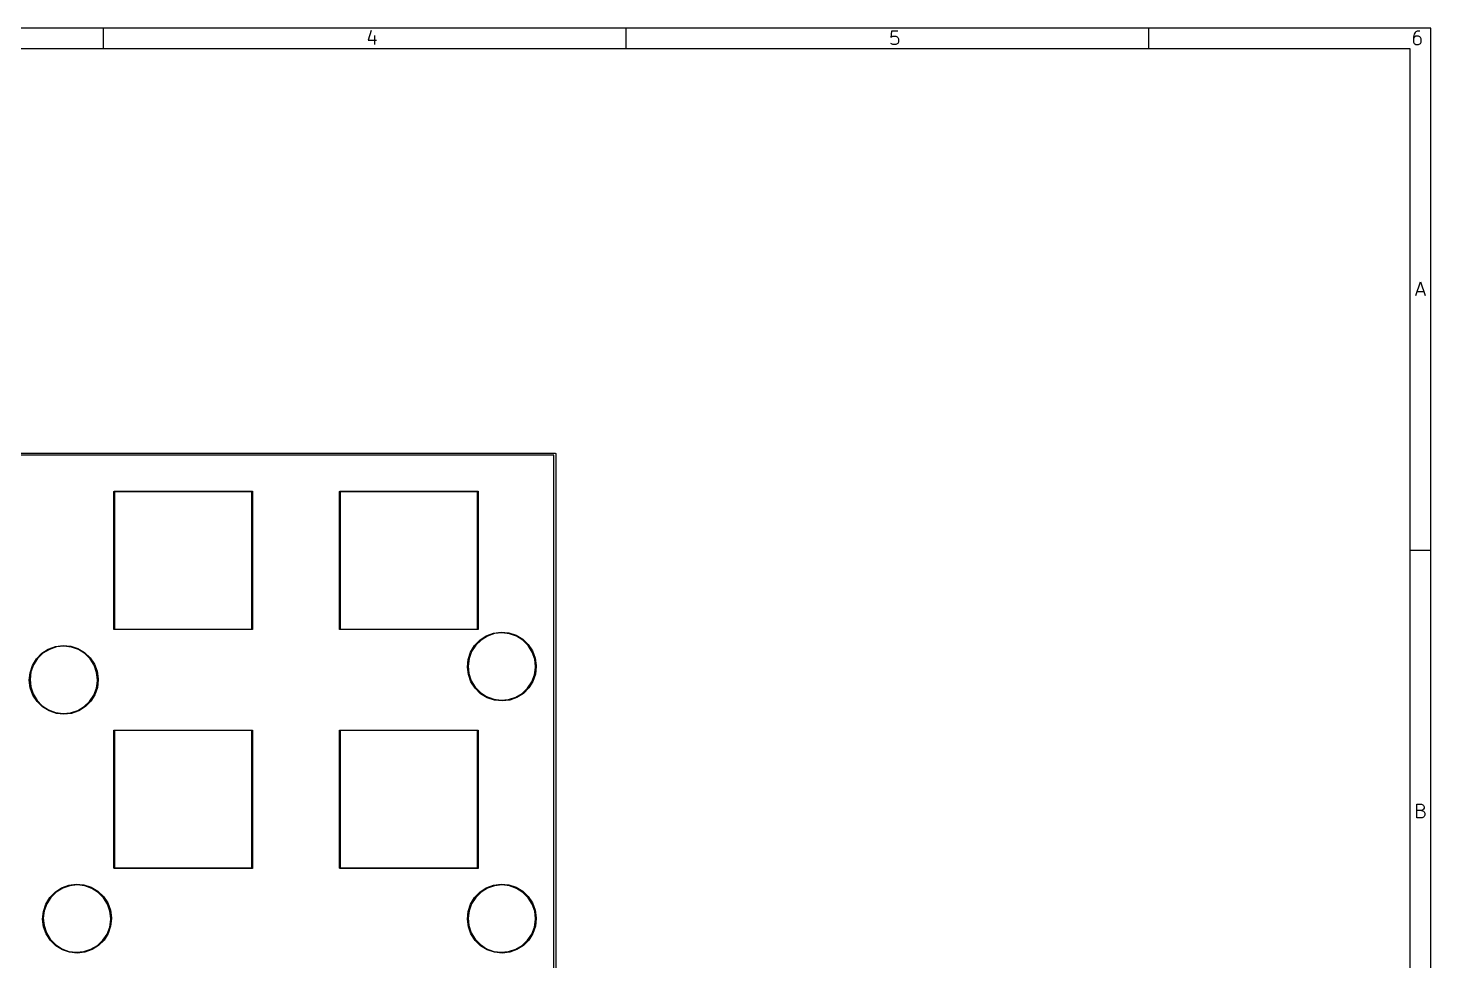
# Model space of a CAD drawing. Extents: x 10 to 287, y -200 to -10.
# Drawn here: x 152.8 to 287, y -99.3 to -10 of the extents above; entities that cross this region are included whole.
import ezdxf

# ---------------------------------------------------------------- set-up
doc = ezdxf.new("R2010")
doc.units = 0
doc.header["$MEASUREMENT"] = 0
doc.layers.add('BLACK', color=7, linetype='CONTINUOUS')

msp = doc.modelspace()

# ---------------------------------------------------------------- linework, layer by layer
at = {"layer": 'BLACK', "linetype": 'CONTINUOUS'}
for p, q in [((287.002, -10), (10, -10)), ((160, -12), (160, -10)), ((185.632, -10.2262), (185.323, -11.1548)), ((185.942, -10.7214), (185.942, -11.5881)), ((210, -12), (210, -10)), ((235.385, -10.2881), (235.323, -10.9071)), ((236.004, -10.2881), (235.385, -10.2881)), ((260, -12), (260, -10)), ((285.385, -10.5976), (285.323, -10.8452)), ((285.508, -10.4119), (285.385, -10.5976)), ((285.57, -10.35), (285.508, -10.4119)), ((285.694, -10.2881), (285.57, -10.35)), ((285.942, -10.2881), (285.694, -10.2881)), ((287.002, -200.007), (287.002, -10)), ((285.002, -12), (12, -12)), ((185.323, -11.1548), (186.127, -11.1548)), ((235.323, -10.9071), (235.385, -10.8452)), ((235.385, -11.5262), (235.323, -11.4643)), ((235.385, -10.8452), (235.508, -10.7833)), ((235.508, -11.5881), (235.385, -11.5262)), ((235.508, -10.7833), (235.818, -10.7833)), ((235.818, -11.5881), (235.508, -11.5881)), ((235.818, -10.7833), (235.942, -10.8452)), ((235.942, -11.5262), (235.818, -11.5881)), ((235.942, -10.8452), (236.004, -10.9071)), ((236.004, -11.4643), (235.942, -11.5262)), ((236.004, -10.9071), (236.065, -11.031)), ((236.065, -11.3405), (236.004, -11.4643)), ((236.065, -11.031), (236.065, -11.3405)), ((285.002, -198.007), (285.002, -12)), ((285.323, -10.8452), (285.323, -11.3405)), ((285.385, -10.9071), (285.323, -11.031)), ((285.323, -11.3405), (285.385, -11.4643)), ((285.446, -10.8452), (285.385, -10.9071)), ((285.385, -11.4643), (285.446, -11.5262)), ((285.57, -10.7833), (285.446, -10.8452)), ((285.446, -11.5262), (285.57, -11.5881)), ((285.818, -10.7833), (285.57, -10.7833)), ((285.57, -11.5881), (285.818, -11.5881)), ((285.942, -10.8452), (285.818, -10.7833)), ((285.818, -11.5881), (285.942, -11.5262)), ((286.004, -10.9071), (285.942, -10.8452)), ((285.942, -11.5262), (286.004, -11.4643)), ((286.065, -11.031), (286.004, -10.9071)), ((286.004, -11.4643), (286.065, -11.3405)), ((286.065, -11.3405), (286.065, -11.031)), ((285.569, -35.5881), (286.002, -34.2881)), ((286.002, -34.2881), (286.436, -35.5881)), ((285.693, -35.2167), (286.312, -35.2167)), ((88.9057, -50.7), (203.209, -50.7)), ((203.1, -50.9), (88.9618, -50.9)), ((203.1, -114.271), (203.1, -50.9)), ((203.209, -50.7), (203.209, -50.7)), ((203.209, -50.7), (203.218, -50.7)), ((203.218, -50.7), (203.226, -50.703)), ((203.226, -50.703), (203.235, -50.7046)), ((203.235, -50.7046), (203.242, -50.709)), ((203.242, -50.709), (203.251, -50.7121)), ((203.251, -50.7121), (203.258, -50.7178)), ((203.258, -50.7178), (203.265, -50.7222)), ((203.265, -50.7222), (203.271, -50.729)), ((203.271, -50.729), (203.278, -50.7347)), ((203.278, -50.7347), (203.282, -50.7424)), ((203.282, -50.7424), (203.288, -50.7492)), ((203.288, -50.7492), (203.291, -50.7576)), ((203.291, -50.7576), (203.295, -50.7653)), ((203.295, -50.7653), (203.297, -50.774)), ((203.297, -50.774), (203.3, -50.7824)), ((203.3, -50.7824), (203.3, -50.7912)), ((203.3, -50.7912), (203.3, -50.7913)), ((203.3, -50.7913), (203.3, -114.309)), ((161.015, -54.3556), (161.016, -54.3535)), ((161.015, -54.3578), (161.015, -54.3556)), ((161.015, -67.5622), (161.015, -54.3578)), ((161.016, -54.3513), (161.017, -54.3494)), ((161.016, -54.3535), (161.016, -54.3513)), ((161.017, -54.3494), (161.018, -54.3473)), ((161.018, -54.3473), (161.019, -54.3456)), ((161.019, -54.3456), (161.021, -54.3437)), ((161.021, -54.3437), (161.022, -54.3423)), ((161.022, -54.3423), (161.024, -54.3406)), ((161.024, -54.3406), (161.026, -54.3394)), ((161.026, -54.3394), (161.027, -54.338)), ((161.027, -54.338), (161.029, -54.3373)), ((161.029, -54.3373), (161.031, -54.3361)), ((161.031, -54.3361), (161.034, -54.3358)), ((161.034, -54.3358), (161.036, -54.335)), ((161.036, -54.335), (161.038, -54.335)), ((161.038, -54.335), (161.038, -54.335)), ((161.038, -54.335), (174.242, -54.335)), ((161.065, -54.385), (161.065, -67.535)), ((174.215, -54.385), (161.065, -54.385)), ((174.215, -67.535), (174.215, -54.385)), ((174.242, -54.335), (174.244, -54.335)), ((174.242, -54.335), (174.242, -54.335)), ((174.244, -54.335), (174.246, -54.3358)), ((174.246, -54.3358), (174.249, -54.3361)), ((174.249, -54.3361), (174.251, -54.3373)), ((174.251, -54.3373), (174.253, -54.338)), ((174.253, -54.338), (174.254, -54.3394)), ((174.254, -54.3394), (174.256, -54.3406)), ((174.256, -54.3406), (174.258, -54.3423)), ((174.258, -54.3423), (174.259, -54.3437)), ((174.259, -54.3437), (174.261, -54.3456)), ((174.261, -54.3456), (174.262, -54.3473)), ((174.262, -54.3473), (174.263, -54.3494)), ((174.263, -54.3494), (174.264, -54.3513)), ((174.264, -54.3513), (174.264, -54.3535)), ((174.264, -54.3535), (174.265, -54.3556)), ((174.265, -54.3556), (174.265, -54.3578)), ((174.265, -54.3578), (174.265, -54.3578)), ((174.265, -54.3578), (174.265, -67.5622)), ((182.605, -54.3556), (182.606, -54.3535)), ((182.605, -54.3578), (182.605, -54.3556)), ((182.605, -67.5622), (182.605, -54.3578)), ((182.606, -54.3513), (182.607, -54.3494)), ((182.606, -54.3535), (182.606, -54.3513)), ((182.607, -54.3494), (182.608, -54.3473)), ((182.608, -54.3473), (182.609, -54.3456)), ((182.609, -54.3456), (182.611, -54.3437)), ((182.611, -54.3437), (182.612, -54.3423)), ((182.612, -54.3423), (182.614, -54.3406)), ((182.614, -54.3406), (182.616, -54.3394)), ((182.616, -54.3394), (182.617, -54.338)), ((182.617, -54.338), (182.619, -54.3373)), ((182.619, -54.3373), (182.621, -54.3361)), ((182.621, -54.3361), (182.624, -54.3358)), ((182.624, -54.3358), (182.626, -54.335)), ((182.626, -54.335), (182.628, -54.335)), ((182.628, -54.335), (182.628, -54.335)), ((182.628, -54.335), (195.832, -54.335)), ((182.655, -54.385), (182.655, -67.535)), ((195.805, -54.385), (182.655, -54.385)), ((195.805, -67.535), (195.805, -54.385)), ((195.832, -54.335), (195.834, -54.335)), ((195.832, -54.335), (195.832, -54.335)), ((195.834, -54.335), (195.836, -54.3358)), ((195.836, -54.3358), (195.839, -54.3361)), ((195.839, -54.3361), (195.841, -54.3373)), ((195.841, -54.3373), (195.843, -54.338)), ((195.843, -54.338), (195.844, -54.3394)), ((195.844, -54.3394), (195.846, -54.3406)), ((195.846, -54.3406), (195.848, -54.3423)), ((195.848, -54.3423), (195.849, -54.3437)), ((195.849, -54.3437), (195.851, -54.3456)), ((195.851, -54.3456), (195.852, -54.3473)), ((195.852, -54.3473), (195.853, -54.3494)), ((195.853, -54.3494), (195.854, -54.3513)), ((195.854, -54.3513), (195.854, -54.3535)), ((195.854, -54.3535), (195.855, -54.3556)), ((195.855, -54.3556), (195.855, -54.3578)), ((195.855, -54.3578), (195.855, -54.3578)), ((195.855, -54.3578), (195.855, -67.5622)), ((287.002, -60), (285.002, -60)), ((161.015, -67.5644), (161.015, -67.5622)), ((161.015, -67.5622), (161.015, -67.5622)), ((161.016, -67.5665), (161.015, -67.5644)), ((161.016, -67.5687), (161.016, -67.5665)), ((161.017, -67.5706), (161.016, -67.5687)), ((161.018, -67.5727), (161.017, -67.5706)), ((161.019, -67.5744), (161.018, -67.5727)), ((161.021, -67.5763), (161.019, -67.5744)), ((161.022, -67.5777), (161.021, -67.5763)), ((161.024, -67.5794), (161.022, -67.5777)), ((161.026, -67.5806), (161.024, -67.5794)), ((161.027, -67.582), (161.026, -67.5806)), ((161.029, -67.5827), (161.027, -67.582)), ((161.031, -67.5839), (161.029, -67.5827)), ((161.034, -67.5842), (161.031, -67.5839)), ((161.036, -67.585), (161.034, -67.5842)), ((161.038, -67.585), (161.036, -67.585)), ((174.242, -67.585), (161.038, -67.585)), ((161.038, -67.585), (161.038, -67.585)), ((161.065, -67.535), (174.215, -67.535)), ((174.244, -67.585), (174.242, -67.585)), ((174.242, -67.585), (174.242, -67.585)), ((174.246, -67.5842), (174.244, -67.585)), ((174.249, -67.5839), (174.246, -67.5842)), ((174.251, -67.5827), (174.249, -67.5839)), ((174.253, -67.582), (174.251, -67.5827)), ((174.254, -67.5806), (174.253, -67.582)), ((174.256, -67.5794), (174.254, -67.5806)), ((174.258, -67.5777), (174.256, -67.5794)), ((174.259, -67.5763), (174.258, -67.5777)), ((174.261, -67.5744), (174.259, -67.5763)), ((174.262, -67.5727), (174.261, -67.5744)), ((174.263, -67.5706), (174.262, -67.5727)), ((174.264, -67.5687), (174.263, -67.5706)), ((174.265, -67.5644), (174.264, -67.5665)), ((174.264, -67.5665), (174.264, -67.5687)), ((174.265, -67.5622), (174.265, -67.5622)), ((174.265, -67.5622), (174.265, -67.5644)), ((182.605, -67.5644), (182.605, -67.5622)), ((182.605, -67.5622), (182.605, -67.5622)), ((182.606, -67.5665), (182.605, -67.5644)), ((182.606, -67.5687), (182.606, -67.5665)), ((182.607, -67.5706), (182.606, -67.5687)), ((182.608, -67.5727), (182.607, -67.5706)), ((182.609, -67.5744), (182.608, -67.5727)), ((182.611, -67.5763), (182.609, -67.5744)), ((182.612, -67.5777), (182.611, -67.5763)), ((182.614, -67.5794), (182.612, -67.5777)), ((182.616, -67.5806), (182.614, -67.5794)), ((182.617, -67.582), (182.616, -67.5806)), ((182.619, -67.5827), (182.617, -67.582)), ((182.621, -67.5839), (182.619, -67.5827)), ((182.624, -67.5842), (182.621, -67.5839)), ((182.626, -67.585), (182.624, -67.5842)), ((182.628, -67.585), (182.626, -67.585)), ((195.832, -67.585), (182.628, -67.585)), ((182.628, -67.585), (182.628, -67.585)), ((182.655, -67.535), (195.805, -67.535)), ((195.834, -67.585), (195.832, -67.585)), ((195.832, -67.585), (195.832, -67.585)), ((195.836, -67.5842), (195.834, -67.585)), ((195.839, -67.5839), (195.836, -67.5842)), ((195.841, -67.5827), (195.839, -67.5839)), ((195.843, -67.582), (195.841, -67.5827)), ((195.844, -67.5806), (195.843, -67.582)), ((195.846, -67.5794), (195.844, -67.5806)), ((195.848, -67.5777), (195.846, -67.5794)), ((195.849, -67.5763), (195.848, -67.5777)), ((195.851, -67.5744), (195.849, -67.5763)), ((195.852, -67.5727), (195.851, -67.5744)), ((195.853, -67.5706), (195.852, -67.5727)), ((195.854, -67.5687), (195.853, -67.5706)), ((195.855, -67.5644), (195.854, -67.5665)), ((195.854, -67.5665), (195.854, -67.5687)), ((195.855, -67.5622), (195.855, -67.5622)), ((195.855, -67.5622), (195.855, -67.5644)), ((196.02, -68.5812), (196.634, -68.1789)), ((196.747, -68.2019), (196.134, -68.5787)), ((196.634, -68.1789), (197.323, -67.9229)), ((197.427, -67.9702), (196.747, -68.2019)), ((197.323, -67.9229), (198.051, -67.8257)), ((198.143, -67.8951), (197.427, -67.9702)), ((198.051, -67.8257), (198.783, -67.8923)), ((198.856, -67.9802), (198.143, -67.8951)), ((198.783, -67.8923), (199.481, -68.1193)), ((199.534, -68.2214), (198.856, -67.9802)), ((199.481, -68.1193), (200.112, -68.4954)), ((200.141, -68.6066), (199.534, -68.2214)), ((154.11, -69.8512), (154.724, -69.4489)), ((154.837, -69.4719), (154.224, -69.8487)), ((154.724, -69.4489), (155.413, -69.1929)), ((155.517, -69.2402), (154.837, -69.4719)), ((155.413, -69.1929), (156.141, -69.0957)), ((156.233, -69.1651), (155.517, -69.2402)), ((156.141, -69.0957), (156.873, -69.1623)), ((156.946, -69.2502), (156.233, -69.1651)), ((156.873, -69.1623), (157.571, -69.3893)), ((157.624, -69.4914), (156.946, -69.2502)), ((157.571, -69.3893), (158.202, -69.7654)), ((158.231, -69.8766), (157.624, -69.4914)), ((158.202, -69.7654), (158.734, -70.272)), ((194.897, -70.4349), (195.129, -69.7379)), ((195.231, -69.6861), (194.985, -70.3617)), ((195.129, -69.7379), (195.509, -69.1096)), ((195.621, -69.0817), (195.231, -69.6861)), ((195.509, -69.1096), (196.02, -68.5812)), ((196.134, -68.5787), (195.621, -69.0817)), ((200.112, -68.4954), (200.644, -69.002)), ((200.647, -69.1168), (200.141, -68.6066)), ((200.644, -69.002), (201.051, -69.6139)), ((201.028, -69.7265), (200.647, -69.1168)), ((201.265, -70.4055), (201.028, -69.7265)), ((201.051, -69.6139), (201.311, -70.3006)), ((152.987, -71.7049), (153.219, -71.0079)), ((153.321, -70.9561), (153.075, -71.6317)), ((153.219, -71.0079), (153.599, -70.3796)), ((153.711, -70.3517), (153.321, -70.9561)), ((153.599, -70.3796), (154.11, -69.8512)), ((154.224, -69.8487), (153.711, -70.3517)), ((158.737, -70.3868), (158.231, -69.8766)), ((158.734, -70.272), (159.141, -70.8839)), ((159.118, -70.9965), (158.737, -70.3868)), ((159.355, -71.6755), (159.118, -70.9965)), ((159.141, -70.8839), (159.401, -71.5706)), ((194.825, -71.166), (194.897, -70.4349)), ((194.985, -70.3617), (194.895, -71.075)), ((194.895, -71.075), (194.965, -71.7905)), ((201.345, -71.12), (201.265, -70.4055)), ((201.311, -70.3006), (201.414, -71.028)), ((201.415, -71.12), (201.333, -71.85)), ((201.344, -71.21), (201.345, -71.12)), ((201.414, -71.028), (201.415, -71.12)), ((152.915, -72.436), (152.987, -71.7049)), ((153.007, -73.1648), (152.915, -72.436)), ((153.075, -71.6317), (152.985, -72.345)), ((152.985, -72.345), (153.055, -73.0605)), ((159.435, -72.39), (159.355, -71.6755)), ((159.401, -71.5706), (159.504, -72.298)), ((159.505, -72.39), (159.423, -73.12)), ((159.434, -72.48), (159.435, -72.39)), ((159.504, -72.298), (159.505, -72.39)), ((194.917, -71.8948), (194.825, -71.166)), ((195.169, -72.5851), (194.917, -71.8948)), ((194.965, -71.7905), (195.192, -72.4727)), ((200.988, -72.5941), (201.244, -71.922)), ((201.333, -71.85), (201.092, -72.5437)), ((201.244, -71.922), (201.344, -71.21)), ((153.259, -73.8551), (153.007, -73.1648)), ((153.055, -73.0605), (153.282, -73.7427)), ((153.282, -73.7427), (153.655, -74.3577)), ((159.182, -73.8137), (158.792, -74.4367)), ((159.078, -73.8641), (159.334, -73.192)), ((159.423, -73.12), (159.182, -73.8137)), ((159.334, -73.192), (159.434, -72.48)), ((195.567, -73.2025), (195.169, -72.5851)), ((195.192, -72.4727), (195.565, -73.0877)), ((195.565, -73.0877), (196.064, -73.6049)), ((196.091, -73.7165), (195.567, -73.2025)), ((196.064, -73.6049), (196.666, -73.9986)), ((196.717, -74.1014), (196.091, -73.7165)), ((199.452, -74.057), (200.07, -73.6888)), ((200.185, -73.6879), (199.564, -74.0815)), ((200.07, -73.6888), (200.59, -73.193)), ((200.702, -73.1667), (200.185, -73.6879)), ((200.59, -73.193), (200.988, -72.5941)), ((201.092, -72.5437), (200.702, -73.1667)), ((153.657, -74.4725), (153.259, -73.8551)), ((153.655, -74.3577), (154.154, -74.8749)), ((154.181, -74.9865), (153.657, -74.4725)), ((154.154, -74.8749), (154.756, -75.2686)), ((154.807, -75.3714), (154.181, -74.9865)), ((157.542, -75.327), (158.16, -74.9588)), ((158.275, -74.9579), (157.654, -75.3515)), ((158.16, -74.9588), (158.68, -74.463)), ((158.792, -74.4367), (158.275, -74.9579)), ((158.68, -74.463), (159.078, -73.8641)), ((196.666, -73.9986), (197.34, -74.2492)), ((197.412, -74.3381), (196.717, -74.1014)), ((197.34, -74.2492), (198.052, -74.3443)), ((198.143, -74.4149), (197.412, -74.3381)), ((198.052, -74.3443), (198.768, -74.2791)), ((198.872, -74.3279), (198.143, -74.4149)), ((198.768, -74.2791), (199.452, -74.057)), ((199.564, -74.0815), (198.872, -74.3279)), ((154.756, -75.2686), (155.43, -75.5192)), ((155.502, -75.6081), (154.807, -75.3714)), ((155.43, -75.5192), (156.142, -75.6143)), ((156.233, -75.6849), (155.502, -75.6081)), ((156.142, -75.6143), (156.858, -75.5491)), ((156.962, -75.5979), (156.233, -75.6849)), ((156.858, -75.5491), (157.542, -75.327)), ((157.654, -75.3515), (156.962, -75.5979)), ((161.015, -77.2156), (161.016, -77.2135)), ((161.015, -77.2178), (161.015, -77.2156)), ((161.015, -90.4222), (161.015, -77.2178)), ((161.016, -77.2113), (161.017, -77.2094)), ((161.016, -77.2135), (161.016, -77.2113)), ((161.017, -77.2094), (161.018, -77.2073)), ((161.018, -77.2073), (161.019, -77.2056)), ((161.019, -77.2056), (161.021, -77.2037)), ((161.021, -77.2037), (161.022, -77.2023)), ((161.022, -77.2023), (161.024, -77.2006)), ((161.024, -77.2006), (161.026, -77.1994)), ((161.026, -77.1994), (161.027, -77.198)), ((161.027, -77.198), (161.029, -77.1973)), ((161.029, -77.1973), (161.031, -77.1961)), ((161.031, -77.1961), (161.034, -77.1958)), ((161.034, -77.1958), (161.036, -77.195)), ((161.036, -77.195), (161.038, -77.195)), ((161.038, -77.195), (161.038, -77.195)), ((161.038, -77.195), (174.242, -77.195)), ((161.065, -77.245), (161.065, -90.395)), ((174.215, -77.245), (161.065, -77.245)), ((174.215, -90.395), (174.215, -77.245)), ((174.242, -77.195), (174.244, -77.195)), ((174.242, -77.195), (174.242, -77.195)), ((174.244, -77.195), (174.246, -77.1958)), ((174.246, -77.1958), (174.249, -77.1961)), ((174.249, -77.1961), (174.251, -77.1973)), ((174.251, -77.1973), (174.253, -77.198)), ((174.253, -77.198), (174.254, -77.1994)), ((174.254, -77.1994), (174.256, -77.2006)), ((174.256, -77.2006), (174.258, -77.2023)), ((174.258, -77.2023), (174.259, -77.2037)), ((174.259, -77.2037), (174.261, -77.2056)), ((174.261, -77.2056), (174.262, -77.2073)), ((174.262, -77.2073), (174.263, -77.2094)), ((174.263, -77.2094), (174.264, -77.2113)), ((174.264, -77.2113), (174.264, -77.2135)), ((174.264, -77.2135), (174.265, -77.2156)), ((174.265, -77.2156), (174.265, -77.2178)), ((174.265, -77.2178), (174.265, -77.2178)), ((174.265, -77.2178), (174.265, -90.4222)), ((182.605, -77.2156), (182.606, -77.2135)), ((182.605, -77.2178), (182.605, -77.2156)), ((182.605, -90.4222), (182.605, -77.2178)), ((182.606, -77.2113), (182.607, -77.2094)), ((182.606, -77.2135), (182.606, -77.2113)), ((182.607, -77.2094), (182.608, -77.2073)), ((182.608, -77.2073), (182.609, -77.2056)), ((182.609, -77.2056), (182.611, -77.2037)), ((182.611, -77.2037), (182.612, -77.2023)), ((182.612, -77.2023), (182.614, -77.2006)), ((182.614, -77.2006), (182.616, -77.1994)), ((182.616, -77.1994), (182.617, -77.198)), ((182.617, -77.198), (182.619, -77.1973)), ((182.619, -77.1973), (182.621, -77.1961)), ((182.621, -77.1961), (182.624, -77.1958)), ((182.624, -77.1958), (182.626, -77.195)), ((182.626, -77.195), (182.628, -77.195)), ((182.628, -77.195), (182.628, -77.195)), ((182.628, -77.195), (195.832, -77.195)), ((182.655, -77.245), (182.655, -90.395)), ((195.805, -77.245), (182.655, -77.245)), ((195.805, -90.395), (195.805, -77.245)), ((195.832, -77.195), (195.834, -77.195)), ((195.832, -77.195), (195.832, -77.195)), ((195.834, -77.195), (195.836, -77.1958)), ((195.836, -77.1958), (195.839, -77.1961)), ((195.839, -77.1961), (195.841, -77.1973)), ((195.841, -77.1973), (195.843, -77.198)), ((195.843, -77.198), (195.844, -77.1994)), ((195.844, -77.1994), (195.846, -77.2006)), ((195.846, -77.2006), (195.848, -77.2023)), ((195.848, -77.2023), (195.849, -77.2037)), ((195.849, -77.2037), (195.851, -77.2056)), ((195.851, -77.2056), (195.852, -77.2073)), ((195.852, -77.2073), (195.853, -77.2094)), ((195.853, -77.2094), (195.854, -77.2113)), ((195.854, -77.2113), (195.854, -77.2135)), ((195.854, -77.2135), (195.855, -77.2156)), ((195.855, -77.2156), (195.855, -77.2178)), ((195.855, -77.2178), (195.855, -77.2178)), ((195.855, -77.2178), (195.855, -90.4222)), ((285.662, -85.5881), (285.662, -84.2881)), ((285.662, -84.2881), (286.095, -84.2881)), ((286.095, -84.2881), (286.219, -84.35)), ((286.219, -84.35), (286.281, -84.4119)), ((286.281, -84.4119), (286.343, -84.5357)), ((286.343, -84.5357), (286.343, -84.6595)), ((286.095, -84.9071), (285.662, -84.9071)), ((286.157, -85.5881), (285.662, -85.5881)), ((286.219, -84.8452), (286.095, -84.9071)), ((286.095, -84.9071), (286.281, -84.969)), ((286.281, -85.5262), (286.157, -85.5881)), ((286.281, -84.7833), (286.219, -84.8452)), ((286.343, -84.6595), (286.281, -84.7833)), ((286.281, -84.969), (286.343, -85.031)), ((286.343, -85.4643), (286.281, -85.5262)), ((286.343, -85.031), (286.405, -85.1548)), ((286.405, -85.3405), (286.343, -85.4643)), ((286.405, -85.1548), (286.405, -85.3405)), ((161.015, -90.4244), (161.015, -90.4222)), ((161.015, -90.4222), (161.015, -90.4222)), ((161.016, -90.4265), (161.015, -90.4244)), ((161.016, -90.4287), (161.016, -90.4265)), ((161.017, -90.4306), (161.016, -90.4287)), ((161.018, -90.4327), (161.017, -90.4306)), ((161.019, -90.4344), (161.018, -90.4327)), ((161.021, -90.4363), (161.019, -90.4344)), ((161.022, -90.4377), (161.021, -90.4363)), ((161.024, -90.4394), (161.022, -90.4377)), ((161.026, -90.4406), (161.024, -90.4394)), ((161.027, -90.442), (161.026, -90.4406)), ((161.029, -90.4427), (161.027, -90.442)), ((161.031, -90.4439), (161.029, -90.4427)), ((161.034, -90.4442), (161.031, -90.4439)), ((161.036, -90.445), (161.034, -90.4442)), ((161.038, -90.445), (161.036, -90.445)), ((174.242, -90.445), (161.038, -90.445)), ((161.038, -90.445), (161.038, -90.445)), ((161.065, -90.395), (174.215, -90.395)), ((174.244, -90.445), (174.242, -90.445)), ((174.242, -90.445), (174.242, -90.445)), ((174.246, -90.4442), (174.244, -90.445)), ((174.249, -90.4439), (174.246, -90.4442)), ((174.251, -90.4427), (174.249, -90.4439)), ((174.253, -90.442), (174.251, -90.4427)), ((174.254, -90.4406), (174.253, -90.442)), ((174.256, -90.4394), (174.254, -90.4406)), ((174.258, -90.4377), (174.256, -90.4394)), ((174.259, -90.4363), (174.258, -90.4377)), ((174.261, -90.4344), (174.259, -90.4363)), ((174.262, -90.4327), (174.261, -90.4344)), ((174.263, -90.4306), (174.262, -90.4327)), ((174.264, -90.4287), (174.263, -90.4306)), ((174.265, -90.4244), (174.264, -90.4265)), ((174.264, -90.4265), (174.264, -90.4287)), ((174.265, -90.4222), (174.265, -90.4222)), ((174.265, -90.4222), (174.265, -90.4244)), ((182.605, -90.4244), (182.605, -90.4222)), ((182.605, -90.4222), (182.605, -90.4222)), ((182.606, -90.4265), (182.605, -90.4244)), ((182.606, -90.4287), (182.606, -90.4265)), ((182.607, -90.4306), (182.606, -90.4287)), ((182.608, -90.4327), (182.607, -90.4306)), ((182.609, -90.4344), (182.608, -90.4327)), ((182.611, -90.4363), (182.609, -90.4344)), ((182.612, -90.4377), (182.611, -90.4363)), ((182.614, -90.4394), (182.612, -90.4377)), ((182.616, -90.4406), (182.614, -90.4394)), ((182.617, -90.442), (182.616, -90.4406)), ((182.619, -90.4427), (182.617, -90.442)), ((182.621, -90.4439), (182.619, -90.4427)), ((182.624, -90.4442), (182.621, -90.4439)), ((182.626, -90.445), (182.624, -90.4442)), ((182.628, -90.445), (182.626, -90.445)), ((195.832, -90.445), (182.628, -90.445)), ((182.628, -90.445), (182.628, -90.445)), ((182.655, -90.395), (195.805, -90.395)), ((195.834, -90.445), (195.832, -90.445)), ((195.832, -90.445), (195.832, -90.445)), ((195.836, -90.4442), (195.834, -90.445)), ((195.839, -90.4439), (195.836, -90.4442)), ((195.841, -90.4427), (195.839, -90.4439)), ((195.843, -90.442), (195.841, -90.4427)), ((195.844, -90.4406), (195.843, -90.442)), ((195.846, -90.4394), (195.844, -90.4406)), ((195.848, -90.4377), (195.846, -90.4394)), ((195.849, -90.4363), (195.848, -90.4377)), ((195.851, -90.4344), (195.849, -90.4363)), ((195.852, -90.4327), (195.851, -90.4344)), ((195.853, -90.4306), (195.852, -90.4327)), ((195.854, -90.4287), (195.853, -90.4306)), ((195.855, -90.4244), (195.854, -90.4265)), ((195.854, -90.4265), (195.854, -90.4287)), ((195.855, -90.4222), (195.855, -90.4222)), ((195.855, -90.4222), (195.855, -90.4244)), ((155.38, -92.7112), (155.994, -92.3089)), ((156.107, -92.3319), (155.494, -92.7087)), ((155.994, -92.3089), (156.683, -92.0529)), ((156.787, -92.1002), (156.107, -92.3319)), ((156.683, -92.0529), (157.411, -91.9557)), ((157.503, -92.0251), (156.787, -92.1002)), ((157.411, -91.9557), (158.143, -92.0223)), ((158.216, -92.1102), (157.503, -92.0251)), ((158.143, -92.0223), (158.841, -92.2493)), ((158.894, -92.3514), (158.216, -92.1102)), ((158.841, -92.2493), (159.472, -92.6254)), ((159.501, -92.7366), (158.894, -92.3514)), ((196.02, -92.7112), (196.634, -92.3089)), ((196.747, -92.3319), (196.134, -92.7087)), ((196.634, -92.3089), (197.323, -92.0529)), ((197.427, -92.1002), (196.747, -92.3319)), ((197.323, -92.0529), (198.051, -91.9557)), ((198.143, -92.0251), (197.427, -92.1002)), ((198.051, -91.9557), (198.783, -92.0223)), ((198.856, -92.1102), (198.143, -92.0251)), ((198.783, -92.0223), (199.481, -92.2493)), ((199.534, -92.3514), (198.856, -92.1102)), ((199.481, -92.2493), (200.112, -92.6254)), ((200.141, -92.7366), (199.534, -92.3514)), ((154.257, -94.5649), (154.489, -93.8679)), ((154.591, -93.8161), (154.345, -94.4917)), ((154.489, -93.8679), (154.869, -93.2396)), ((154.981, -93.2117), (154.591, -93.8161)), ((154.869, -93.2396), (155.38, -92.7112)), ((155.494, -92.7087), (154.981, -93.2117)), ((159.472, -92.6254), (160.004, -93.132)), ((160.007, -93.2468), (159.501, -92.7366)), ((160.004, -93.132), (160.411, -93.7439)), ((160.388, -93.8565), (160.007, -93.2468)), ((160.625, -94.5355), (160.388, -93.8565)), ((160.411, -93.7439), (160.671, -94.4306)), ((194.897, -94.5649), (195.129, -93.8679)), ((195.231, -93.8161), (194.985, -94.4917)), ((195.129, -93.8679), (195.509, -93.2396)), ((195.621, -93.2117), (195.231, -93.8161)), ((195.509, -93.2396), (196.02, -92.7112)), ((196.134, -92.7087), (195.621, -93.2117)), ((200.112, -92.6254), (200.644, -93.132)), ((200.647, -93.2468), (200.141, -92.7366)), ((200.644, -93.132), (201.051, -93.7439)), ((201.028, -93.8565), (200.647, -93.2468)), ((201.265, -94.5355), (201.028, -93.8565)), ((201.051, -93.7439), (201.311, -94.4306)), ((154.185, -95.296), (154.257, -94.5649)), ((154.345, -94.4917), (154.255, -95.205)), ((154.255, -95.205), (154.325, -95.9205)), ((160.705, -95.25), (160.625, -94.5355)), ((160.671, -94.4306), (160.774, -95.158)), ((160.775, -95.25), (160.693, -95.98)), ((160.704, -95.34), (160.705, -95.25)), ((160.774, -95.158), (160.775, -95.25)), ((194.825, -95.296), (194.897, -94.5649)), ((194.985, -94.4917), (194.895, -95.205)), ((194.895, -95.205), (194.965, -95.9205)), ((201.345, -95.25), (201.265, -94.5355)), ((201.311, -94.4306), (201.414, -95.158)), ((201.415, -95.25), (201.333, -95.98)), ((201.344, -95.34), (201.345, -95.25)), ((201.414, -95.158), (201.415, -95.25)), ((154.277, -96.0248), (154.185, -95.296)), ((154.529, -96.7151), (154.277, -96.0248)), ((154.325, -95.9205), (154.552, -96.6027)), ((154.552, -96.6027), (154.925, -97.2177)), ((160.348, -96.7241), (160.604, -96.052)), ((160.693, -95.98), (160.452, -96.6737)), ((160.604, -96.052), (160.704, -95.34)), ((194.917, -96.0248), (194.825, -95.296)), ((195.169, -96.7151), (194.917, -96.0248)), ((194.965, -95.9205), (195.192, -96.6027)), ((195.192, -96.6027), (195.565, -97.2177)), ((200.988, -96.7241), (201.244, -96.052)), ((201.333, -95.98), (201.092, -96.6737)), ((201.244, -96.052), (201.344, -95.34)), ((154.927, -97.3325), (154.529, -96.7151)), ((154.925, -97.2177), (155.424, -97.7349)), ((155.451, -97.8465), (154.927, -97.3325)), ((155.424, -97.7349), (156.026, -98.1286)), ((156.077, -98.2314), (155.451, -97.8465)), ((158.812, -98.187), (159.43, -97.8188)), ((159.545, -97.8179), (158.924, -98.2115)), ((159.43, -97.8188), (159.95, -97.323)), ((160.062, -97.2967), (159.545, -97.8179)), ((159.95, -97.323), (160.348, -96.7241)), ((160.452, -96.6737), (160.062, -97.2967)), ((195.567, -97.3325), (195.169, -96.7151)), ((195.565, -97.2177), (196.064, -97.7349)), ((196.091, -97.8465), (195.567, -97.3325)), ((196.064, -97.7349), (196.666, -98.1286)), ((196.717, -98.2314), (196.091, -97.8465)), ((199.452, -98.187), (200.07, -97.8188)), ((200.185, -97.8179), (199.564, -98.2115)), ((200.07, -97.8188), (200.59, -97.323)), ((200.702, -97.2967), (200.185, -97.8179)), ((200.59, -97.323), (200.988, -96.7241)), ((201.092, -96.6737), (200.702, -97.2967)), ((156.026, -98.1286), (156.7, -98.3792)), ((156.772, -98.4681), (156.077, -98.2314)), ((156.7, -98.3792), (157.412, -98.4743)), ((157.503, -98.5449), (156.772, -98.4681)), ((157.412, -98.4743), (158.128, -98.4091)), ((158.232, -98.4579), (157.503, -98.5449)), ((158.128, -98.4091), (158.812, -98.187)), ((158.924, -98.2115), (158.232, -98.4579)), ((196.666, -98.1286), (197.34, -98.3792)), ((197.412, -98.4681), (196.717, -98.2314)), ((197.34, -98.3792), (198.052, -98.4743)), ((198.143, -98.5449), (197.412, -98.4681)), ((198.052, -98.4743), (198.768, -98.4091)), ((198.872, -98.4579), (198.143, -98.5449)), ((198.768, -98.4091), (199.452, -98.187)), ((199.564, -98.2115), (198.872, -98.4579))]:
    msp.add_line(p, q, dxfattribs=at)

doc.saveas('drawing.dxf')
